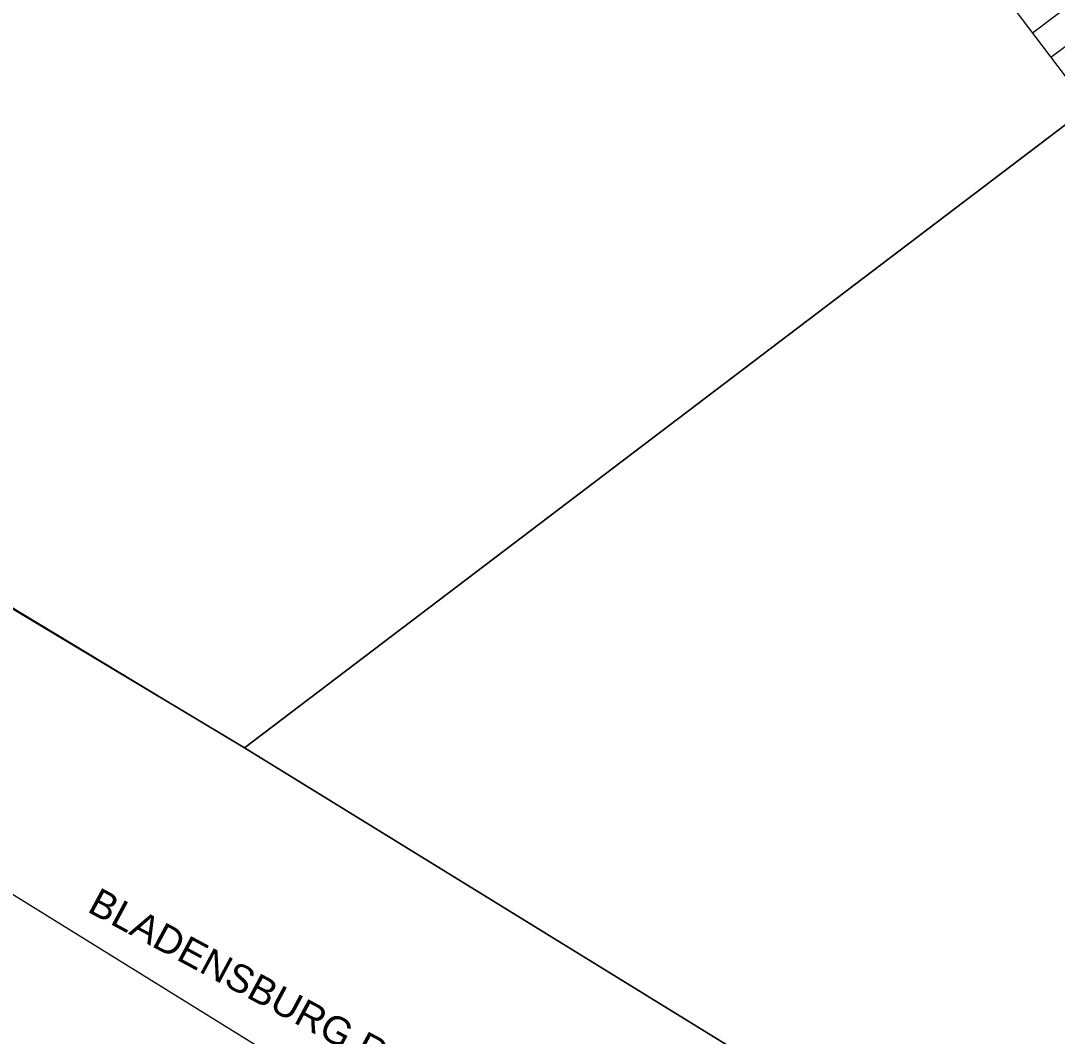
# Model space of a CAD drawing. Header units: metres. Extents: x 308278 to 310511, y 6271134 to 6272874.
# Drawn here: x 308951.2 to 309018.6, y 6272001.1 to 6272067.1 of the extents above; entities that cross this region are included whole.
import ezdxf

# ---------------------------------------------------------------- set-up
doc = ezdxf.new("R2010")
doc.units = ezdxf.units.M
doc.layers.get('0').update_dxf_attribs({"color": 6})
doc.layers.add('_User Miscellaneous12', color=252, linetype='Continuous', lineweight=13, plot=False, transparency=0.5)
for name, color, linetype, lineweight in [('Cadastre Developer_SP_NEW', 92, 'Continuous', 15), ('Cadastre Land Parcels_SP_EXT', 118, 'Continuous', 15), ('Cadastre Roads_SP_EXT', 218, 'Continuous', 15)]:
    doc.layers.add(name, color=color, linetype=linetype, lineweight=lineweight)
doc.layers.add('Cadastre Roads_SP_NEW', color=214, linetype='Continuous', lineweight=15, transparency=0.8)
doc.styles.get("Standard").update_dxf_attribs({"font": 'arial.ttf'})

# ---------------------------------------------------------------- blocks, each defined once
blk = doc.blocks.new('*U355')
at = {"transparency": 33554559}
for p, q in [((-12, 50), (-12, -50)), ((-10, 50), (-10, -50)), ((-50, -50), (50, -50))]:
    blk.add_line(p, q, dxfattribs=at)

msp = doc.modelspace()

# ---------------------------------------------------------------- linework, layer by layer
at = {"layer": 'Cadastre Developer_SP_NEW', "linetype": 'Continuous'}
for points in [[(309027.001, 6272066.333), (308983.747, 6272123.863), (308899.408, 6272059.913), (308965.756, 6272019.836), (309027.001, 6272066.333)], [(309069.997, 6272009.337), (309027.001, 6272066.333), (308965.756, 6272019.836), (309030.921, 6271979.679), (309069.997, 6272009.337)]]:
    msp.add_lwpolyline(points, close=True, dxfattribs=at)
at = {"layer": 'Cadastre Land Parcels_SP_EXT', "linetype": 'Continuous'}
for points in [[(309027.001, 6272066.333), (308983.983, 6272123.301), (308899.805, 6272059.389), (308965.756, 6272019.836), (309027.001, 6272066.333)], [(309069.997, 6272009.337), (309027.001, 6272066.333), (308965.756, 6272019.836), (309030.921, 6271979.679), (309069.997, 6272009.337)]]:
    msp.add_lwpolyline(points, close=True, dxfattribs=at)
at = {"layer": 'Cadastre Roads_SP_EXT', "linetype": 'Continuous'}
msp.add_lwpolyline([(309030.921, 6271979.679), (308965.756, 6272019.836), (308899.805, 6272059.389), (308876.307, 6272041.547), (308885.114, 6272036.121), (308897.848, 6272028.277), (308913.417, 6272018.687), (308928.986, 6272009.096), (308942.569, 6272000.73), (308958.393, 6271990.982), (308971.976, 6271982.615), (308987.547, 6271973.024), (309003.115, 6271963.434), (309013.333, 6271957.14), (309030.921, 6271979.679)], close=True, dxfattribs=at)
at = {"layer": 'Cadastre Roads_SP_NEW'}
msp.add_line((308863.908, 6272064.038), (309018.644, 6271968.232), dxfattribs=at)

# ---------------------------------------------------------------- block references
at = {"layer": '_User Miscellaneous12', "rotation": 307.0774477629857}
msp.add_blockref('*U355', (309064.107, 6272086.894), dxfattribs=at)

# ---------------------------------------------------------------- texts
at = {"layer": 'Cadastre Roads_SP_EXT'}
msp.add_text('BLADENSBURG RD', height=1.8, rotation=331.7055, dxfattribs=at).set_placement((308955.457, 6272009.215))

doc.saveas('drawing.dxf')
